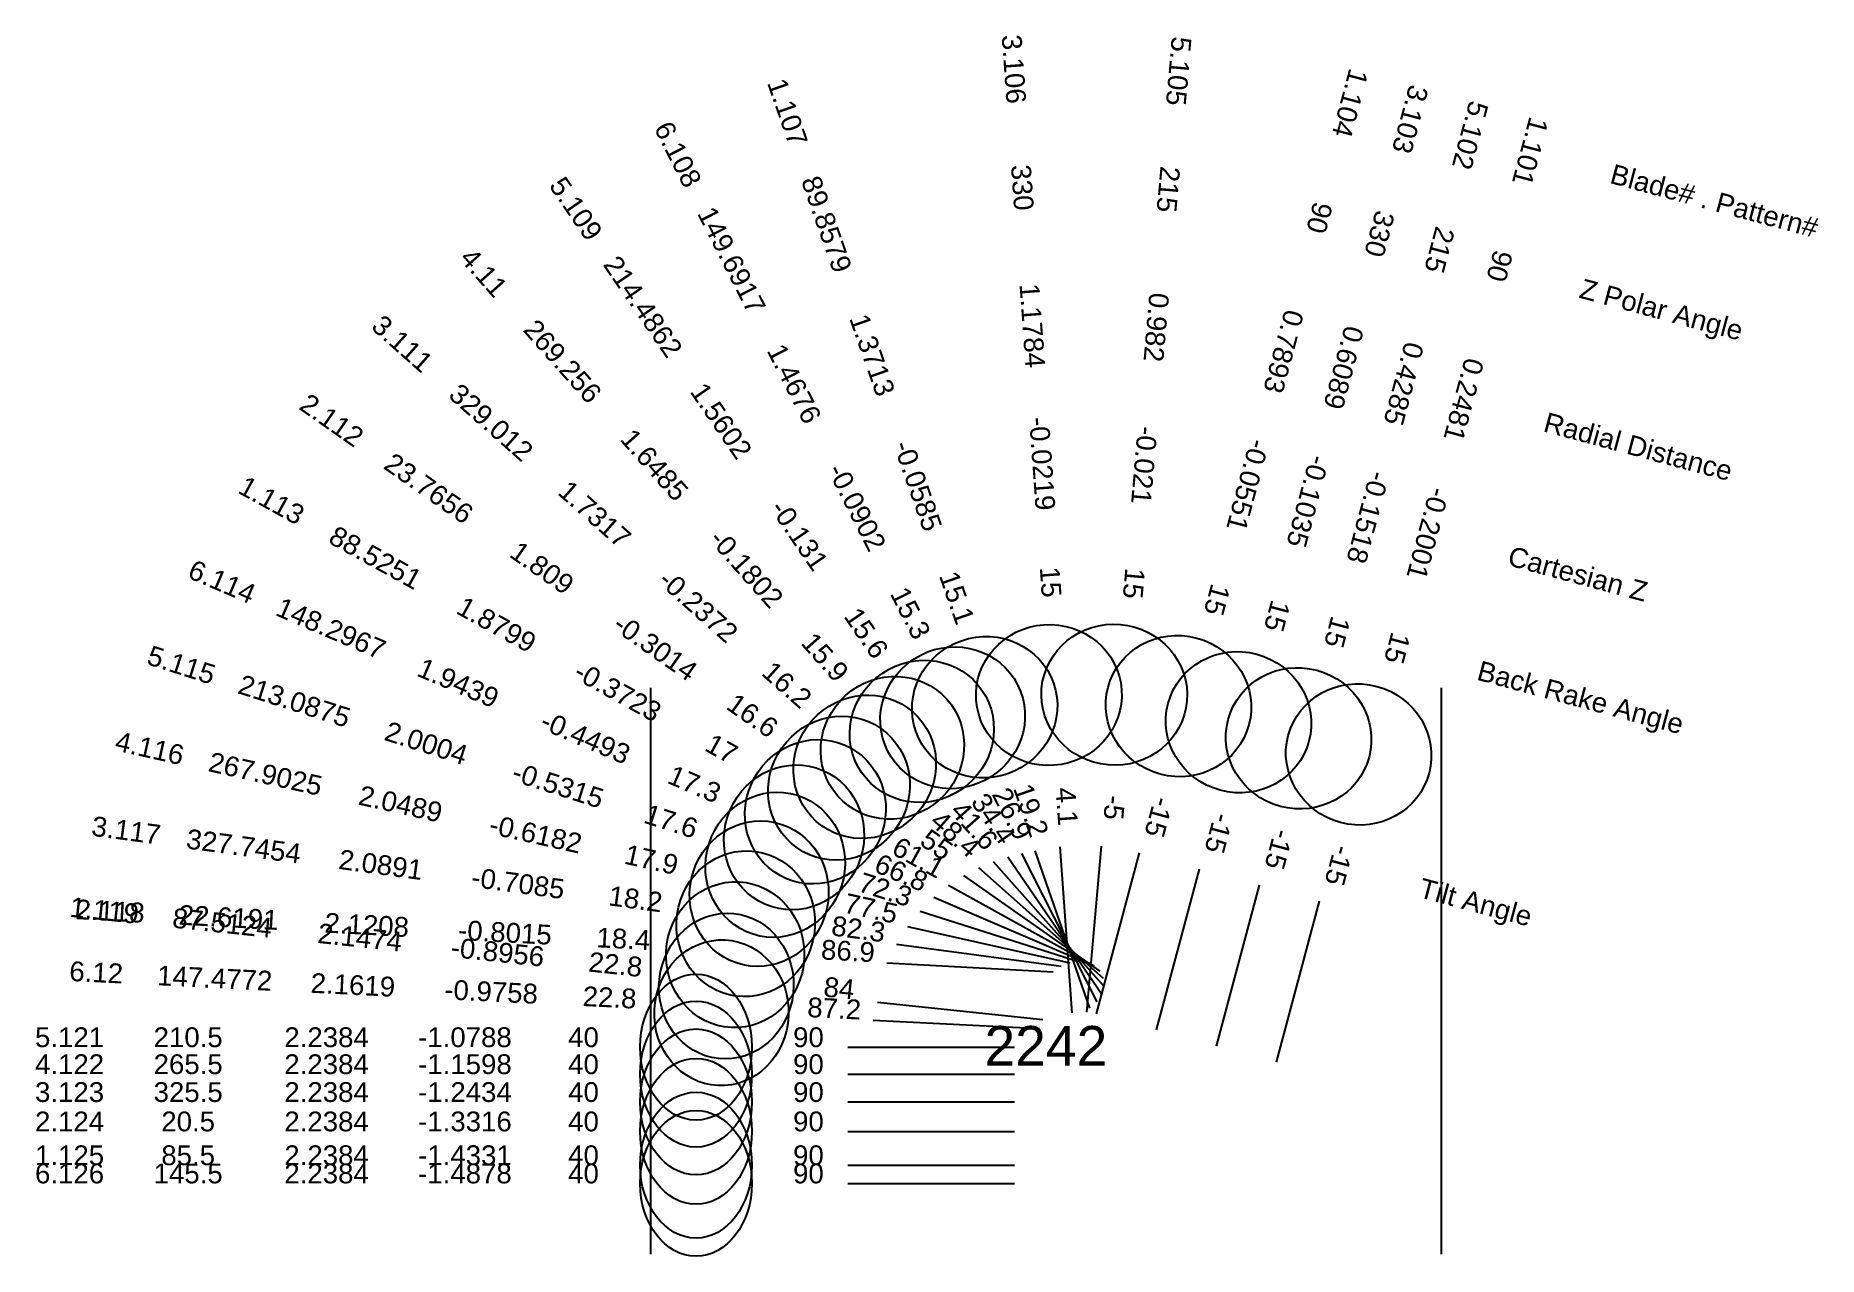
# Model space of a CAD drawing. Header units: inches. Extents: x 31.78 to 37.13, y 16.29 to 19.96.
import ezdxf
from ezdxf.enums import TextEntityAlignment as Align

# ---------------------------------------------------------------- set-up
doc = ezdxf.new("R2010")
doc.units = ezdxf.units.IN
doc.header["$MEASUREMENT"] = 0
for name, color, linetype, true_color in [('Blade_1', 30, 'Continuous', 0xff7f00), ('Blade_2', 7, 'Continuous', 0xcccc00), ('Blade_3', 7, 'Continuous', 0x00cc00), ('Blade_4', 7, 'Continuous', 0x00cccc), ('Blade_5', 7, 'Continuous', 0x0066cc), ('Blade_6', 190, 'Continuous', 0x7f00ff)]:
    doc.layers.add(name, color=color, linetype=linetype, true_color=true_color)
doc.styles.get("Standard").update_dxf_attribs({"font": 'arial.ttf'})

msp = doc.modelspace()

# ---------------------------------------------------------------- linework, layer by layer
for p, q in [((33.625, 18), (33.625, 16.2992)), ((36, 18), (36, 16.2992))]:
    msp.add_line(p, q)
at = {"layer": 'Blade_1'}
for p, q in [((34.7791, 17.5105), (34.9439, 17.0384)), ((35.0925, 17.504), (34.9631, 17.021)), ((34.5198, 17.4072), (34.9576, 17.1656)), ((35.6337, 17.359), (35.5043, 16.876)), ((34.3066, 17.0565), (34.8038, 17.004)), ((34.2181, 16.5669), (34.7181, 16.5669))]:
    msp.add_line(p, q, dxfattribs=at)
for centre, major_axis, ratio in [((34.6287, 17.9415), (0.2068, 0.0722), 0.965265), ((35.2107, 17.9449), (0.2115, -0.0567), 0.965926), ((35.7519, 17.7999), (0.2115, -0.0567), 0.965926), ((34.1201, 17.6277), (0.1058, 0.1917), 0.956519), ((33.8526, 17.1044), (0.023, 0.2178), 0.922065), ((33.7616, 16.5669), (0, 0.219), 0.766045)]:
    msp.add_ellipse(centre, major_axis=major_axis, ratio=ratio, dxfattribs=at)
at = {"layer": 'Blade_2'}
for p, q in [((34.5647, 17.4365), (34.9741, 17.1494)), ((34.335, 17.1739), (34.8343, 17.1469)), ((34.2181, 16.6684), (34.7181, 16.6684))]:
    msp.add_line(p, q, dxfattribs=at)
for centre, major_axis, ratio in [((34.191, 17.6986), (0.1258, 0.1793), 0.95835), ((33.8792, 17.1985), (0.0118, 0.2187), 0.948797), ((33.7616, 16.6684), (0, 0.219), 0.766045)]:
    msp.add_ellipse(centre, major_axis=major_axis, ratio=ratio, dxfattribs=at)
at = {"layer": 'Blade_3'}
for p, q in [((34.8542, 17.5228), (34.89, 17.024)), ((34.6099, 17.46), (34.9841, 17.1284)), ((35.2729, 17.4556), (35.1435, 16.9726)), ((34.3633, 17.2306), (34.8588, 17.1639)), ((34.2181, 16.7566), (34.7181, 16.7566))]:
    msp.add_line(p, q, dxfattribs=at)
for centre, major_axis, ratio in [((34.8216, 17.9781), (0.2184, 0.0157), 0.965926), ((35.3911, 17.8965), (0.2115, -0.0567), 0.965926), ((34.2683, 17.7628), (0.1453, 0.1639), 0.960121), ((33.9109, 17.2915), (0.0292, 0.217), 0.949949), ((33.7616, 16.7566), (0, 0.219), 0.766045)]:
    msp.add_ellipse(centre, major_axis=major_axis, ratio=ratio, dxfattribs=at)
at = {"layer": 'Blade_4'}
for p, q in [((34.6545, 17.4784), (34.9865, 17.1045)), ((34.3967, 17.2828), (34.8848, 17.1744)), ((34.2181, 16.8402), (34.7181, 16.8402))]:
    msp.add_line(p, q, dxfattribs=at)
for centre, major_axis, ratio in [((34.3515, 17.8198), (0.1638, 0.1454), 0.961762), ((33.9511, 17.3818), (0.0475, 0.2138), 0.951348), ((33.7616, 16.8402), (0, 0.219), 0.766045)]:
    msp.add_ellipse(centre, major_axis=major_axis, ratio=ratio, dxfattribs=at)
at = {"layer": 'Blade_5'}
for p, q in [((34.9782, 17.5242), (34.9346, 17.0261)), ((34.6977, 17.4923), (34.9802, 17.0798)), ((35.4533, 17.4073), (35.3239, 16.9243)), ((34.4345, 17.3298), (34.9109, 17.1779)), ((34.2181, 16.9212), (34.7181, 16.9212))]:
    msp.add_line(p, q, dxfattribs=at)
for centre, major_axis, ratio in [((35.018, 17.979), (0.2182, -0.0191), 0.965926), ((34.4398, 17.869), (0.1807, 0.1237), 0.963206), ((35.5715, 17.8482), (0.2115, -0.0567), 0.965926), ((33.9996, 17.4685), (0.0665, 0.2086), 0.952948), ((33.7616, 16.9212), (0, 0.219), 0.766045)]:
    msp.add_ellipse(centre, major_axis=major_axis, ratio=ratio, dxfattribs=at)
at = {"layer": 'Blade_6'}
for p, q in [((34.739, 17.5027), (34.9652, 17.0568)), ((34.4758, 17.3711), (34.9354, 17.1743)), ((34.2941, 17.0019), (34.7935, 16.9775)), ((34.2181, 16.5122), (34.7181, 16.5122))]:
    msp.add_line(p, q, dxfattribs=at)
for centre, major_axis, ratio in [((34.5324, 17.9098), (0.1953, 0.0991), 0.964391), ((34.0561, 17.5507), (0.0862, 0.2013), 0.954693), ((33.8381, 17.0242), (0.0107, 0.2187), 0.921745), ((33.7616, 16.5122), (0, 0.219), 0.766045)]:
    msp.add_ellipse(centre, major_axis=major_axis, ratio=ratio, dxfattribs=at)

# ---------------------------------------------------------------- texts
for s, height, p in [('Blade# . Pattern#', 0.059375, (36.5108, 19.5444)), ('Z Polar Angle', 0.059375, (36.4186, 19.2003)), ('Radial Distance', 0.059375, (36.311, 18.7989)), ('Cartesian Z', 0.059375, (36.2034, 18.3974)), ('Back Rake Angle', 0.059375, (36.1112, 18.0533)), ('Tilt Angle', 0.05937, (35.9364, 17.4008))]:
    msp.add_text(s, height=height, rotation=345).set_placement(p, align=Align.MIDDLE_LEFT)
msp.add_text('2242', height=0.11875).set_placement((34.8125, 16.9252), align=Align.MIDDLE_CENTER)
at = {"layer": 'Blade_1'}
for s, rotation, p in [('1.107', 289.2396, (34.0087, 19.7179)), ('1.104', 255, (35.6977, 19.7623)), ('1.101', 255, (36.2389, 19.6173)), ('89.8579', 289.2396, (34.1261, 19.3816)), ('90', 255, (35.6055, 19.4182)), ('90', 255, (36.1467, 19.2732)), ('1.3713', 289.2396, (34.2631, 18.9892)), ('0.7893', 255, (35.4979, 19.0167)), ('0.2481', 255, (36.0391, 18.8717)), ('-0.0551', 255, (35.3903, 18.6153)), ('-0.0585', 289.2396, (34.4, 18.5967)), ('1.113', 331.1102, (32.4727, 18.5367)), ('-0.2001', 255, (35.9315, 18.4703)), ('88.5251', 331.1102, (32.7847, 18.3646)), ('15.1', 289.2396, (34.5174, 18.2604)), ('1.8799', 331.1102, (33.1486, 18.1638)), ('15', 255, (35.2981, 18.2711)), ('15', 255, (35.8393, 18.1261)), ('-0.3723', 331.1102, (33.5125, 17.963)), ('17', 331.1102, (33.8244, 17.7909)), ('19.2', 289.2396, (34.74, 17.6226)), ('-15', 255, (35.1233, 17.6187)), ('61.1', 331.1102, (34.4158, 17.4645)), ('-15', 255, (35.6645, 17.4737)), ('1.119', 353.9745, (31.9815, 17.3019)), ('87.5124', 353.9745, (32.3358, 17.2645)), ('2.1474', 353.9745, (32.7491, 17.2209)), ('-0.8956', 353.9745, (33.1624, 17.1772)), ('22.8', 353.9745, (33.5167, 17.1399)), ('84', 353.9745, (34.1885, 17.0689)), ('1.125', 360, (31.8801, 16.5669)), ('85.5', 360, (32.2363, 16.5669)), ('2.2384', 360, (32.652, 16.5669)), ('-1.4331', 360, (33.0676, 16.5669)), ('40', 360, (33.4238, 16.5669)), ('90', 360, (34.0993, 16.5669))]:
    msp.add_text(s, height=0.05937, rotation=rotation, dxfattribs=at).set_placement(p, align=Align.CENTER)
at = {"layer": 'Blade_2'}
for s, rotation, p in [('2.112', 324.9558, (32.6506, 18.779)), ('23.7656', 324.9558, (32.9423, 18.5744)), ('1.809', 324.9558, (33.2825, 18.3358)), ('-0.3014', 324.9558, (33.6228, 18.0971)), ('16.6', 324.9558, (33.9145, 17.8925)), ('55', 324.9558, (34.4675, 17.5047)), ('2.118', 356.9075, (32.0004, 17.3)), ('22.6191', 356.9075, (32.3562, 17.2808)), ('2.1208', 356.9075, (32.7712, 17.2584)), ('-0.8015', 356.9075, (33.1862, 17.2359)), ('18.4', 356.9075, (33.5419, 17.2167)), ('86.9', 356.9075, (34.2165, 17.1803)), ('2.124', 360, (31.8801, 16.6684)), ('20.5', 360, (32.2363, 16.6684)), ('2.2384', 360, (32.652, 16.6684)), ('-1.3316', 360, (33.0676, 16.6684)), ('40', 360, (33.4238, 16.6684)), ('90', 360, (34.0993, 16.6684))]:
    msp.add_text(s, height=0.05937, rotation=rotation, dxfattribs=at).set_placement(p, align=Align.CENTER)
at = {"layer": 'Blade_3'}
for s, rotation, p in [('3.106', 274.1, (34.6871, 19.8548)), ('3.103', 255, (35.8781, 19.7139)), ('330', 274.1, (34.7125, 19.4994)), ('330', 255, (35.7859, 19.3698)), ('1.1784', 274.1, (34.7423, 19.0849)), ('3.111', 318.4494, (32.8602, 19.0108)), ('0.6089', 255, (35.6783, 18.9683)), ('329.012', 318.4494, (33.1268, 18.7745)), ('-0.0219', 274.1, (34.772, 18.6703)), ('-0.1035', 255, (35.5707, 18.5669)), ('1.7317', 318.4494, (33.4379, 18.4988)), ('-0.2372', 318.4494, (33.7489, 18.2231)), ('15', 274.1, (34.7974, 18.315)), ('15', 255, (35.4785, 18.2227)), ('16.2', 318.4494, (34.0155, 17.9868)), ('4.1', 274.1, (34.8457, 17.6412)), ('48.4', 318.4494, (34.5211, 17.5388)), ('-15', 255, (35.3037, 17.5703)), ('3.117', 352.335, (32.0462, 17.5425)), ('327.7454', 352.335, (32.3993, 17.4949)), ('2.0891', 352.335, (32.8112, 17.4395)), ('-0.7085', 352.335, (33.2231, 17.3841)), ('18.2', 352.335, (33.5762, 17.3365)), ('82.3', 352.335, (34.2456, 17.2464)), ('3.123', 360, (31.8801, 16.7566)), ('325.5', 360, (32.2363, 16.7566)), ('2.2384', 360, (32.652, 16.7566)), ('-1.2434', 360, (33.0676, 16.7566)), ('40', 360, (33.4238, 16.7566)), ('90', 360, (34.0993, 16.7566))]:
    msp.add_text(s, height=0.05937, rotation=rotation, dxfattribs=at).set_placement(p, align=Align.CENTER)
at = {"layer": 'Blade_4'}
for s, rotation, p in [('4.11', 311.5942, (33.1025, 19.2269)), ('269.256', 311.5942, (33.339, 18.9605)), ('1.6485', 311.5942, (33.6149, 18.6496)), ('-0.1802', 311.5942, (33.8908, 18.3388)), ('15.9', 311.5942, (34.1273, 18.0724)), ('4.116', 347.4755, (32.1144, 17.7898)), ('267.9025', 347.4755, (32.4621, 17.7126)), ('2.0489', 347.4755, (32.8679, 17.6224)), ('41.6', 311.5942, (34.5757, 17.5672)), ('-0.6182', 347.4755, (33.2736, 17.5323)), ('17.9', 347.4755, (33.6214, 17.455)), ('77.5', 347.4755, (34.2808, 17.3086)), ('4.122', 360, (31.8801, 16.8402)), ('265.5', 360, (32.2363, 16.8402)), ('2.2384', 360, (32.652, 16.8402)), ('-1.1598', 360, (33.0676, 16.8402)), ('40', 360, (33.4238, 16.8402)), ('90', 360, (34.0993, 16.8402))]:
    msp.add_text(s, height=0.05937, rotation=rotation, dxfattribs=at).set_placement(p, align=Align.CENTER)
at = {"layer": 'Blade_5'}
for s, rotation, p in [('5.105', 265, (35.182, 19.8533)), ('5.102', 255, (36.0585, 19.6656)), ('215', 265, (35.1509, 19.4984)), ('5.109', 304.4021, (33.3768, 19.4214)), ('215', 255, (35.9663, 19.3215)), ('214.4862', 304.4021, (33.578, 19.1275)), ('0.982', 265, (35.1147, 19.0844)), ('0.4285', 255, (35.8587, 18.92)), ('1.5602', 304.4021, (33.8129, 18.7845)), ('-0.021', 265, (35.0785, 18.6704)), ('-0.1518', 255, (35.7511, 18.5186)), ('-0.131', 304.4021, (34.0477, 18.4416)), ('15', 265, (35.0474, 18.3155)), ('15.6', 304.4021, (34.249, 18.1477)), ('15', 255, (35.6589, 18.1744)), ('5.115', 342.3119, (32.207, 18.0402)), ('213.0875', 342.3119, (32.5465, 17.9319)), ('2.0004', 342.3119, (32.9424, 17.8056)), ('-0.5315', 342.3119, (33.3384, 17.6794)), ('34.4', 304.4021, (34.6306, 17.5903)), ('-5', 265, (34.9886, 17.6425)), ('17.6', 342.3119, (33.6778, 17.5711)), ('-15', 255, (35.4841, 17.522)), ('72.3', 342.3119, (34.3214, 17.3659)), ('5.121', 360, (31.8801, 16.9212)), ('210.5', 360, (32.2363, 16.9212)), ('2.2384', 360, (32.652, 16.9212)), ('-1.0788', 360, (33.0676, 16.9212)), ('40', 360, (33.4238, 16.9212)), ('90', 360, (34.0993, 16.9212))]:
    msp.add_text(s, height=0.05937, rotation=rotation, dxfattribs=at).set_placement(p, align=Align.CENTER)
at = {"layer": 'Blade_6'}
for s, rotation, p in [('6.108', 296.9038, (33.681, 19.5877)), ('149.6917', 296.9038, (33.8422, 19.27)), ('1.4676', 296.9038, (34.0303, 18.8993)), ('-0.0902', 296.9038, (34.2184, 18.5287)), ('6.114', 336.8283, (32.3264, 18.291)), ('148.2967', 336.8283, (32.6539, 18.1509)), ('15.3', 296.9038, (34.3796, 18.211)), ('1.9439', 336.8283, (33.036, 17.9873)), ('-0.4493', 336.8283, (33.4181, 17.8238)), ('17.3', 336.8283, (33.7456, 17.6836)), ('26.9', 296.9038, (34.6852, 17.6086)), ('66.8', 336.8283, (34.3666, 17.4178)), ('6.12', 357.2046, (31.9588, 17.116)), ('147.4772', 357.2046, (32.3147, 17.0986)), ('2.1619', 357.2046, (32.7298, 17.0783)), ('-0.9758', 357.2046, (33.1449, 17.058)), ('22.8', 357.2046, (33.5007, 17.0407)), ('87.2', 357.2046, (34.1754, 17.0077)), ('6.126', 360, (31.8801, 16.5122)), ('145.5', 360, (32.2363, 16.5122)), ('2.2384', 360, (32.652, 16.5122)), ('-1.4878', 360, (33.0676, 16.5122)), ('40', 360, (33.4238, 16.5122)), ('90', 360, (34.0993, 16.5122))]:
    msp.add_text(s, height=0.05937, rotation=rotation, dxfattribs=at).set_placement(p, align=Align.CENTER)

doc.saveas('drawing.dxf')
